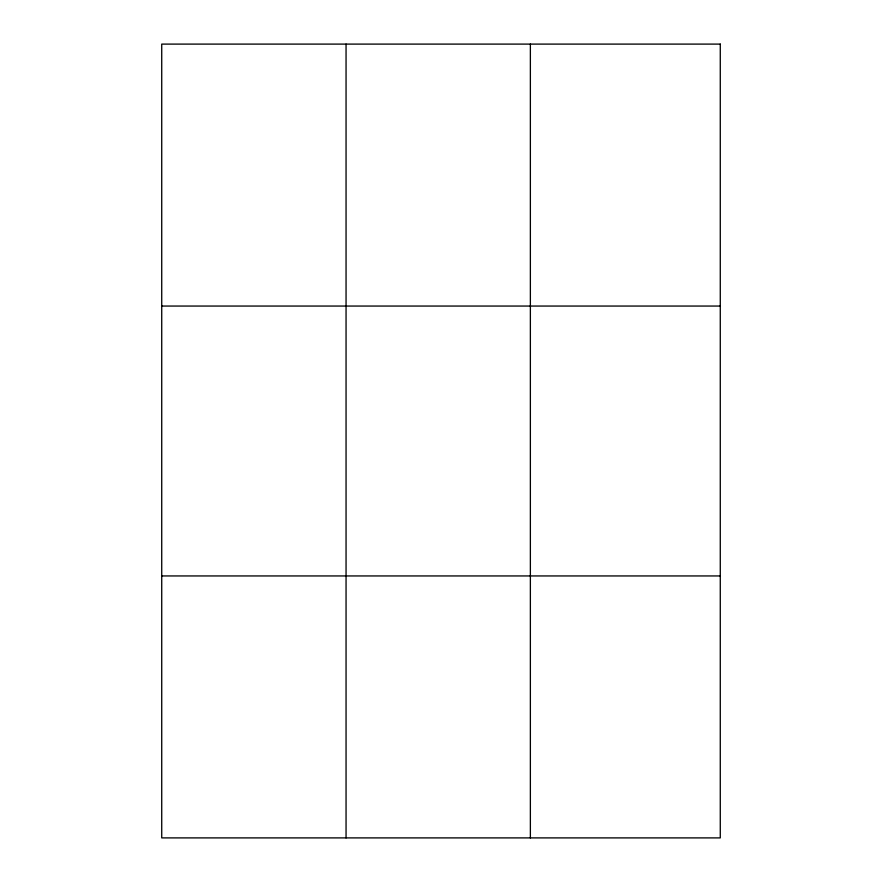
<?xml version="1.0" encoding="UTF-8"?>
<svg xmlns="http://www.w3.org/2000/svg" width="882" height="882" viewBox="0 0 882 882"><rect width="100%" height="100%" fill="white"/><g stroke="black" fill="none" stroke-linecap="round" stroke-linejoin="round"><path stroke-width="1.32" d="M346.053 44.1L346.053 837.9M530.369 44.1L530.369 837.9M161.726 306.054L720.274 306.054M161.726 575.946L720.274 575.946M720.274 44.1L720.274 837.9L161.726 837.9L161.726 44.1L720.274 44.1"/></g></svg>
